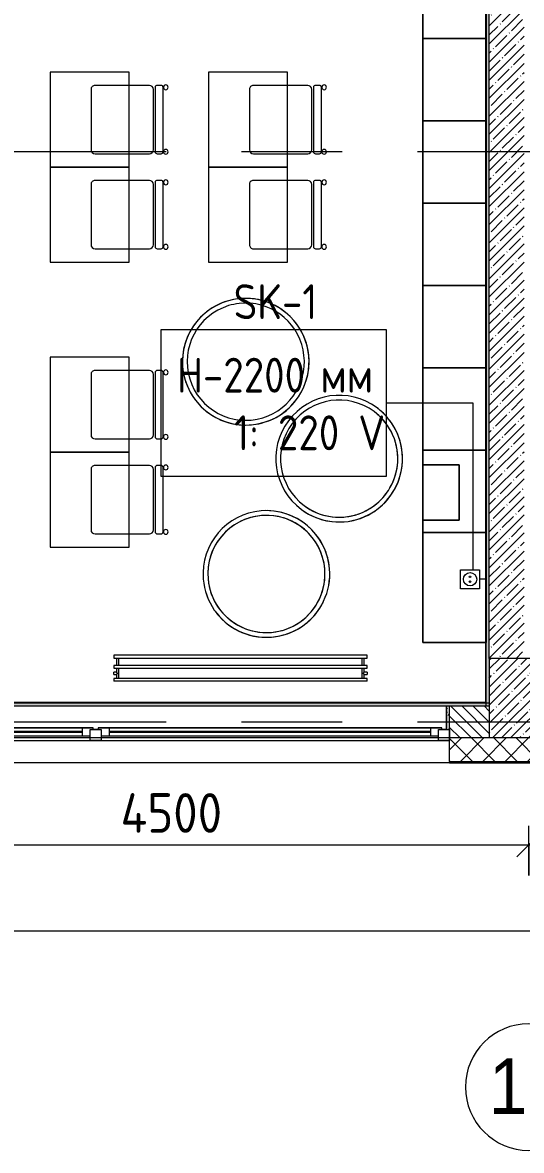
# Model space of a CAD drawing. Header units: millimetres. Extents: x 35147 to 231677, y -8553 to 29000.
# Drawn here: x 62463 to 65613, y -2706 to 4415 of the extents above; entities that cross this region are included whole.
import ezdxf

# ---------------------------------------------------------------- set-up
doc = ezdxf.new("R2010")
doc.units = ezdxf.units.MM
doc.linetypes.add('Осевая', pattern=[3175, 635, -476.25, 1587.5, -476.25])
for name, color, linetype, lineweight in [('A-ANNO-DIMS', 7, 'Continuous', 9), ('A-ANNO-DIMS-100', 7, 'Continuous', 9), ('A-DETL-GENF', 7, 'Continuous', 9), ('A-GLAZ', 7, 'Continuous', 9), ('A-GLAZ-1', 7, 'Continuous', 13), ('A-WALL', 7, 'Continuous', 9), ('E-ELEC-FIXT-IDEN', 7, 'Continuous', 9), ('I-WALL', 7, 'Continuous', 9), ('M-EQPM', 7, 'Continuous', 9), ('S-COLS', 7, 'Continuous', 9), ('Оси', 7, 'Continuous', 9), ('Оси-1', 7, 'Continuous', 20), ('Оси-2', 7, 'Осевая', 9), ('Электрические приборы', 7, 'Continuous', 9)]:
    doc.layers.add(name, color=color, linetype=linetype, lineweight=lineweight)
for name, color, linetype, lineweight, true_color in [('A-WALL-1', 7, 'Continuous', 9, 0x3c3c3c), ('A-WALL-FNSH-1', 7, 'Continuous', 9, 0x3c3c3c), ('I-FURN-1', 7, 'Continuous', 9, 0xf0f0f0), ('Оси розеток', 7, 'Continuous', 9, 0xff1e23)]:
    doc.layers.add(name, color=color, linetype=linetype, lineweight=lineweight, true_color=true_color)
doc.styles.add('Arial', font='arial.ttf', dxfattribs={"width": 0.9, "height": 350})
doc.styles.add('GOST Common', font='GOST_Common.ttf', dxfattribs={"width": 0.9, "height": 220})
doc.styles.add('ISOCPEUR', font='isocpeur.ttf', dxfattribs={"width": 0.9, "height": 250})
doc.dimstyles.new('ISO-2_5_0_9К_БОЛЬШОЙ', dxfattribs={"dimscale": 304.8, "dimtxt": 248.995294, "dimasz": 0.492126, "dimexe": 0.393701, "dimexo": 0.984252, "dimgap": 0, "dimtad": 1, "dimdec": 0, "dimrnd": 10, "dimzin": 0, "dimdsep": 46, "dimtxsty": 'ISOCPEUR', "dimblk1": 'OBLIQUE', "dimblk2": 'OBLIQUE', "dimsah": 1, "dimcen": 0.09, "dimdle": 0.393701, "dimazin": 0, "dimtfac": 1, "dimtdec": 4, "dimtix": 1, "dimtmove": 0, "dimatfit": 3, "dimfxl": 1, "dimtvp": 1, "dimtolj": 1, "dimtzin": 0, "dimarcsym": 2})
pattern_1 = [(0, (0, 0), (121.92, 30.48), [10.058, -81.382, 10.058, -81.382, -487.68]), (0, (0, 0), (121.92, 30.48), [-182.88, 10.058, -172.822, 10.058, -81.382, -213.36]), (0, (0, 0), (121.92, 30.48), [-457.2, 10.058, -50.902, 10.058, -142.342]), (120, (45.72, 15.24), (-87.356454, 90.345817), [10.058, -81.382, 10.058, -81.382, -487.68]), (120, (45.72, 15.24), (-87.356454, 90.345817), [-182.88, 10.058, -172.822, 10.058, -81.382, -213.36]), (120, (45.72, 15.24), (-87.356454, 90.345817), [-457.2, 10.058, -50.902, 10.058, -142.342]), (240, (60.96, 76.2), (-34.563546, -120.825817), [10.058, -81.382, 10.058, -81.382, -487.68]), (240, (60.96, 76.2), (-34.563546, -120.825817), [-182.88, 10.058, -172.822, 10.058, -81.382, -213.36]), (240, (60.96, 76.2), (-34.563546, -120.825817), [-457.2, 10.058, -50.902, 10.058, -142.342])]

# ---------------------------------------------------------------- blocks, each defined once
blk = doc.blocks.new('BSC_Колонна _Прямоугольная - 500х500-V10-План размещения напольных электротехнических лючков и розеток 2 этажа в осях 12-23')
at = {"layer": 'S-COLS'}
h = blk.add_hatch(dxfattribs=at)
h.set_pattern_fill('FP_11', color=256, style=0, pattern_type=2)
h.set_pattern_definition([(45, (-65660, -150), (-57.02463, 57.02463), []), (45, (-65602.975, -150), (-57.02463, 57.02463), [100.806, -20.161, 3.353, -16.808])])
h.paths.add_polyline_path([(-250, -250), (250, -250), (250, 250), (-250, 250), (-250, 184.8)])
for p, q in [((250, 250), (-250, 250)), ((-250, 250), (-250, -250)), ((250, -250), (250, 250)), ((-250, -250), (250, -250))]:
    blk.add_line(p, q, dxfattribs=at)
blk = doc.blocks.new('120_Окно_СКБ_2Ст - 120_Окно_СКБ_2Ст 3100х2500 _мал_створка слева_-22446080-План размещения напольных электротехнических лючков и розеток 2 этажа в осях 12-23')
at = {"layer": 'A-GLAZ'}
for p, q in [((1550, -57), (-1550, -57)), ((-1530, -127), (-1500, -127)), ((-1430, -107), (600, -107)), ((600, -117), (-1430, -117)), ((670, -127), (700, -127)), ((770, -107), (1430, -107)), ((1430, -117), (770, -117)), ((1500, -127), (1530, -127))]:
    blk.add_line(p, q, dxfattribs=at)
at = {"layer": 'A-GLAZ-1'}
for p, q in [((-1550, -127), (-1550, -57)), ((-1550, -57), (-1480, -57)), ((-1480, -57), (-1480, -127)), ((650, -127), (650, -57)), ((650, -57), (720, -57)), ((720, -57), (720, -127)), ((1480, -127), (1480, -57)), ((1480, -57), (1550, -57)), ((1550, -57), (1550, -127)), ((-1480, -127), (-1550, -127)), ((-1480, -127), (-1500, -127)), ((-1500, -127), (-1500, -137)), ((-1500, -137), (670, -137)), ((670, -137), (-1500, -137)), ((650, -87), (-1480, -87)), ((-1480, -87), (-1480, -127)), ((-1430, -137), (-1430, -87)), ((600, -137), (600, -87)), ((650, -127), (650, -87)), ((720, -127), (650, -127)), ((670, -127), (650, -127)), ((670, -137), (670, -127)), ((720, -127), (700, -127)), ((700, -127), (700, -137)), ((700, -137), (1500, -137)), ((1500, -137), (700, -137)), ((1480, -87), (720, -87)), ((720, -87), (720, -127)), ((770, -137), (770, -87)), ((1430, -137), (1430, -87)), ((1480, -127), (1480, -87)), ((1550, -127), (1480, -127)), ((1500, -127), (1480, -127)), ((1500, -137), (1500, -127))]:
    blk.add_line(p, q, dxfattribs=at)
blk = doc.blocks.new('Стол базовый прямоугольный - 1_7а-25476368-План размещения напольных электротехнических лючков и розеток 2 этажа в осях 12-23')
at = {"layer": 'I-FURN-1'}
for p, q in [((250, 300), (-250, 300)), ((-250, 300), (-250, -300)), ((250, -300), (250, 300)), ((-250, -300), (250, -300))]:
    blk.add_line(p, q, dxfattribs=at)
blk = doc.blocks.new('Стул Breuer - 1_9а-V61-План размещения напольных электротехнических лючков и розеток 2 этажа в осях 12-23')
at = {"layer": 'I-FURN-1'}
for p, q in [((-215.9, 215.9), (-215.9, 0)), ((190.5, 241.3), (-190.5, 241.3)), ((215.9, 0), (215.9, 215.9)), ((-215.9, 0), (-215.9, -127)), ((215.9, -127), (215.9, 0)), ((-215.9, -176.2), (-215.9, -200.8)), ((203.2, -163.5), (-203.2, -163.5)), ((-203.2, -213.5), (203.2, -213.5)), ((-190.5, -152.4), (190.5, -152.4)), ((215.9, -200.8), (215.9, -176.2))]:
    blk.add_line(p, q, dxfattribs=at)
for centre, radius, start, end in [((-190.5, 215.9), 25.4, 90, 180), ((190.5, 215.9), 25.4, 0, 90), ((-190.5, -127), 25.4, 180, 270), ((190.5, -127), 25.4, 270, 360), ((-203.2, -176.2), 12.7, 90, 180), ((-203.2, -200.8), 12.7, 180, 270), ((203.2, -176.2), 12.7, 360, 90), ((203.2, -200.8), 12.7, 270, 360), ((-203.5, -230.6), 15.1, 360, 180), ((-203.5, -230.6), 15.1, 180, 360), ((203.7, -230.6), 15.1, 360, 180), ((203.7, -230.6), 15.1, 180, 360)]:
    blk.add_arc(centre, radius, start, end, dxfattribs=at)
blk = doc.blocks.new('Стул Breuer - 1_9а-V110-План размещения напольных электротехнических лючков и розеток 2 этажа в осях 12-23')
at = {"layer": 'I-FURN-1'}
for p, q in [((-215.9, 215.9), (-215.9, 0)), ((190.5, 241.3), (-190.5, 241.3)), ((215.9, 0), (215.9, 215.9)), ((-215.9, 0), (-215.9, -127)), ((215.9, -127), (215.9, 0)), ((-215.9, -176.2), (-215.9, -200.8)), ((203.2, -163.5), (-203.2, -163.5)), ((-203.2, -213.5), (203.2, -213.5)), ((-190.5, -152.4), (190.5, -152.4)), ((215.9, -200.8), (215.9, -176.2))]:
    blk.add_line(p, q, dxfattribs=at)
for centre, radius, start, end in [((-190.5, 215.9), 25.4, 135, 180), ((-190.5, 215.9), 25.4, 90, 135), ((190.5, 215.9), 25.4, 15, 90), ((190.5, 215.9), 25.4, 0, 15), ((-190.5, -127), 25.4, 180, 270), ((190.5, -127), 25.4, 270, 360), ((-203.2, -176.2), 12.7, 90, 180), ((-203.2, -200.8), 12.7, 180, 270), ((203.2, -176.2), 12.7, 360, 90), ((203.2, -200.8), 12.7, 270, 360), ((-203.5, -230.6), 15.1, 360, 180), ((-203.5, -230.6), 15.1, 180, 360), ((203.7, -230.6), 15.1, 360, 180), ((203.7, -230.6), 15.1, 180, 360)]:
    blk.add_arc(centre, radius, start, end, dxfattribs=at)
blk = doc.blocks.new('ПУФ - 1_53-V118-План размещения напольных электротехнических лючков и розеток 2 этажа в осях 12-23')
at = {"layer": 'I-FURN-1'}
for radius, start, end in [(400, 360, 180), (400, 0, 160), (370, 84.70588, 180), (370, 0, 180), (370, 63.52941, 84.70588), (370, 52.94118, 63.52941), (370, 360, 52.94118), (400, 160, 170), (400, 170, 180), (400, 180, 360), (370, 180, 360), (370, 180, 360), (400, 180, 360)]:
    blk.add_arc((0, 0), radius, start, end, dxfattribs=at)
blk = doc.blocks.new('ПУФ - 1_53-V119-План размещения напольных электротехнических лючков и розеток 2 этажа в осях 12-23')
at = {"layer": 'I-FURN-1'}
for radius, start, end in [(400, 360, 180), (370, 0, 180), (400, 100, 140), (370, 360, 137.64706), (400, 40, 100), (370, 137.64706, 180), (400, 140, 150), (400, 30, 40), (400, 150, 180), (400, 0, 30), (400, 180, 360), (400, 180, 190), (370, 180, 211.76471), (370, 180, 360), (370, 317.64706, 360), (400, 190, 210), (400, 270, 360), (400, 210, 270), (370, 211.76471, 285.88235), (370, 307.05882, 317.64706), (370, 285.88235, 307.05882)]:
    blk.add_arc((0, 0), radius, start, end, dxfattribs=at)
blk = doc.blocks.new('ПУФ - 1_53-V120-План размещения напольных электротехнических лючков и розеток 2 этажа в осях 12-23')
at = {"layer": 'I-FURN-1'}
for radius, start, end in [(400, 0, 180), (370, 0, 180), (370, 0, 180), (400, 80, 140), (400, 60, 80), (400, 30, 60), (400, 140, 170), (400, 20, 30), (400, 0, 20), (400, 170, 180), (400, 180, 360), (400, 180, 320), (370, 180, 349.41176), (370, 180, 349.41176), (370, 349.59286, 0), (400, 350, 0), (400, 320, 350), (370, 349.59286, 360)]:
    blk.add_arc((0, 0), radius, start, end, dxfattribs=at)
blk = doc.blocks.new('Блок Розеток и Выключателей - Блок Розеток и Выключателей_SK1-27362739-План размещения напольных электротехнических лючков и розеток 2 этажа в осях 12-23')
at = {"layer": 'A-DETL-GENF'}
for p, q in [((-60, -40), (60, -40)), ((-60, -160), (-60, -40)), ((60, -40), (60, -160)), ((60, -160), (-60, -160))]:
    blk.add_line(p, q, dxfattribs=at)
for centre, radius in [((0, -100), 42), ((-15.6, -100), 4.8), ((15.6, -100), 4.8)]:
    blk.add_circle(centre, radius, dxfattribs=at)
at = {"layer": 'Оси розеток'}
blk.add_line((0, 0), (0, -40), dxfattribs=at)
blk = doc.blocks.new('radiator_prado_classic_z_tip_30_po exemplyaru - Classic Z Тип 30-500-30677899-План размещения напольных электротехнических лючков и розеток 2 этажа в осях 12-23')
at = {"layer": 'M-EQPM'}
for p, q in [((0, 228), (0, 210)), ((1600, 228), (0, 228)), ((1600, 210), (1600, 228)), ((0, 210), (1600, 210)), ((1600, 164), (0, 164)), ((0, 164), (0, 146)), ((0, 146), (1600, 146)), ((17.5, 210), (17.5, 164)), ((17.5, 146), (17.5, 121.5)), ((32.5, 164), (32.5, 210)), ((32.5, 82), (32.5, 146)), ((1567.5, 210), (1567.5, 164)), ((1567.5, 146), (1567.5, 82)), ((1582.5, 164), (1582.5, 210)), ((1582.5, 121.5), (1582.5, 146)), ((1600, 146), (1600, 164)), ((17.5, 121.5), (0, 121.5)), ((17.5, 121.5), (0, 121.5)), ((0, 121.5), (0, 121.2)), ((0, 106.5), (0, 121.5)), ((0, 121.2), (0, 121.2)), ((0, 106.8), (0, 106.5)), ((0, 106.8), (0, 106.8)), ((0, 106.5), (17.5, 106.5)), ((0, 106.5), (17.5, 106.5)), ((1600, 82), (0, 82)), ((0, 82), (0, 64)), ((17.5, 106.5), (17.5, 82)), ((1600, 121.5), (1582.5, 121.5)), ((1600, 121.5), (1582.5, 121.5)), ((1582.5, 82), (1582.5, 106.5)), ((1582.5, 106.5), (1600, 106.5)), ((1582.5, 106.5), (1600, 106.5)), ((1600, 121.5), (1600, 106.5)), ((1600, 121.2), (1600, 121.5)), ((1600, 121.5), (1600, 121.2)), ((1600, 121.2), (1600, 121.5)), ((1600, 106.5), (1600, 106.8)), ((1600, 106.8), (1600, 106.5)), ((1600, 106.5), (1600, 106.8)), ((1600, 64), (1600, 82)), ((1600, 64), (0, 64))]:
    blk.add_line(p, q, dxfattribs=at)
for points, knots in [([(25, 114), (24.5, 114.5), (23.6, 115.4), (22.4, 116.6), (21.6, 117.4), (21.1, 117.9), (20.8, 118.2), (20.5, 118.5), (20.2, 118.8), (19.8, 119.1), (19.6, 119.4), (19.3, 119.7), (19, 120), (18.7, 120.3), (18.5, 120.5), (18.3, 120.7), (18.1, 120.9), (17.9, 121.1), (17.8, 121.2), (17.7, 121.3), (17.5, 121.5), (17.5, 121.5), (17.5, 121.5)], [0, 0, 0, 0, 0.142857, 0.285714, 0.357143, 0.392857, 0.428571, 0.464286, 0.5, 0.535714, 0.571429, 0.607143, 0.642857, 0.678571, 0.714286, 0.75, 0.785714, 0.821429, 0.857143, 0.892857, 0.928571, 1, 1, 1, 1]), ([(17.5, 106.5), (17.5, 106.5), (17.5, 106.5), (17.7, 106.7), (17.8, 106.8), (17.9, 106.9), (18.1, 107.1), (18.3, 107.3), (18.5, 107.5), (18.7, 107.7), (19, 108), (19.3, 108.3), (19.6, 108.6), (19.8, 108.9), (20.3, 109.3), (20.7, 109.7), (21.1, 110.1), (21.6, 110.6), (22.4, 111.4), (23.6, 112.6), (24.5, 113.5), (25, 114)], [0, 0, 0, 0, 0.071429, 0.107143, 0.142857, 0.178571, 0.214286, 0.25, 0.285714, 0.321429, 0.357143, 0.392857, 0.428571, 0.464286, 0.5, 0.571429, 0.607143, 0.642857, 0.714286, 0.857143, 1, 1, 1, 1]), ([(1575, 114), (1575.5, 114.5), (1576.4, 115.4), (1577.6, 116.6), (1578.4, 117.4), (1578.9, 117.9), (1579.2, 118.2), (1579.5, 118.5), (1579.8, 118.8), (1580.1, 119.2), (1580.4, 119.4), (1580.7, 119.7), (1581, 120), (1581.3, 120.3), (1581.5, 120.5), (1581.7, 120.7), (1581.9, 120.9), (1582.1, 121.1), (1582.2, 121.2), (1582.3, 121.3), (1582.5, 121.5), (1582.5, 121.5), (1582.5, 121.5)], [0, 0, 0, 0, 0.142857, 0.285714, 0.357143, 0.392857, 0.428571, 0.464286, 0.5, 0.535714, 0.571429, 0.607143, 0.642857, 0.678571, 0.714286, 0.75, 0.785714, 0.821429, 0.857143, 0.892857, 0.928571, 1, 1, 1, 1]), ([(1582.5, 106.5), (1582.5, 106.5), (1582.5, 106.5), (1582.3, 106.7), (1582.2, 106.8), (1582.1, 106.9), (1581.9, 107.1), (1581.7, 107.3), (1581.5, 107.5), (1581.3, 107.7), (1581, 108), (1580.7, 108.3), (1580.4, 108.6), (1580.1, 108.8), (1579.7, 109.3), (1579.3, 109.7), (1578.9, 110.1), (1578.4, 110.6), (1577.6, 111.4), (1576.4, 112.6), (1575.5, 113.5), (1575, 114)], [0, 0, 0, 0, 0.071429, 0.107143, 0.142857, 0.178571, 0.214286, 0.25, 0.285714, 0.321429, 0.357143, 0.392857, 0.428571, 0.464286, 0.5, 0.571429, 0.607143, 0.642857, 0.714286, 0.857143, 1, 1, 1, 1])]:
    blk.add_open_spline(points, degree=3, knots=knots, dxfattribs=at)
blk = doc.blocks.new('шкаф 1_112 - шкаф 1_112-V189-План размещения напольных электротехнических лючков и розеток 2 этажа в осях 12-23')
at = {"layer": 'I-FURN-1'}
for p, q in [((-400, 6070), (-400, 0)), ((0, 6070), (-400, 6070)), ((0, 6070), (-400, 6070)), ((-400, 6070), (-400, 5375)), ((-400, 5375), (-400, 6070)), ((-400, 6070), (0, 6070)), ((0, 0), (0, 6070)), ((0, 5375), (0, 6070)), ((0, 6070), (0, 5375)), ((-400, 5375), (0, 5375)), ((0, 5375), (-400, 5375)), ((-400, 5375), (-400, 4855)), ((-400, 4855), (-400, 5375)), ((-400, 5375), (0, 5375)), ((-400, 5375), (0, 5375)), ((0, 5375), (-400, 5375)), ((0, 4855), (0, 5375)), ((0, 5375), (0, 4855)), ((-400, 4855), (0, 4855)), ((-400, 4855), (0, 4855)), ((0, 4855), (-400, 4855)), ((0, 4855), (-400, 4855)), ((-400, 4855), (-400, 4335)), ((-400, 4335), (-400, 4855)), ((-400, 4855), (0, 4855)), ((0, 4335), (0, 4855)), ((0, 4855), (0, 4335)), ((-400, 4335), (0, 4335)), ((0, 4335), (-400, 4335)), ((-400, 4335), (-400, 3815)), ((-400, 3815), (-400, 4335)), ((-400, 4335), (0, 4335)), ((-400, 4335), (0, 4335)), ((0, 4335), (-400, 4335)), ((0, 3815), (0, 4335)), ((0, 4335), (0, 3815)), ((-400, 3815), (0, 3815)), ((-400, 3815), (0, 3815)), ((0, 3815), (-400, 3815)), ((0, 3815), (-400, 3815)), ((-400, 3815), (-400, 3295)), ((-400, 3295), (-400, 3815)), ((-400, 3815), (0, 3815)), ((0, 3295), (0, 3815)), ((0, 3815), (0, 3295)), ((0, 3295), (-400, 3295)), ((0, 3295), (-400, 3295)), ((-400, 3295), (-400, 2775)), ((-400, 2775), (-400, 3295)), ((-400, 3295), (0, 3295)), ((-400, 3295), (0, 3295)), ((0, 3295), (-400, 3295)), ((0, 2775), (0, 3295)), ((0, 3295), (0, 2775)), ((0, 2775), (-400, 2775)), ((-400, 2775), (0, 2775)), ((0, 2775), (-400, 2775)), ((0, 2775), (-400, 2775)), ((-400, 2775), (-400, 2255)), ((-400, 2255), (-400, 2775)), ((-400, 2775), (0, 2775)), ((0, 2255), (0, 2775)), ((0, 2775), (0, 2255)), ((0, 2255), (-400, 2255)), ((0, 2255), (-400, 2255)), ((-400, 2255), (-400, 1735)), ((-400, 1735), (-400, 2255)), ((-400, 2255), (0, 2255)), ((-400, 2255), (0, 2255)), ((0, 2255), (-400, 2255)), ((0, 1735), (0, 2255)), ((0, 2255), (0, 1735)), ((0, 1735), (-400, 1735)), ((-400, 1735), (0, 1735)), ((0, 1735), (-400, 1735)), ((0, 1735), (-400, 1735)), ((-400, 1735), (-400, 1215)), ((-400, 1215), (-400, 1735)), ((-400, 1735), (0, 1735)), ((0, 1215), (0, 1735)), ((0, 1735), (0, 1215)), ((0, 1215), (-400, 1215)), ((0, 1215), (-400, 1215)), ((-400, 1215), (-400, 695)), ((-400, 695), (-400, 1215)), ((-400, 1215), (0, 1215)), ((-400, 1215), (0, 1215)), ((0, 1215), (-400, 1215)), ((0, 695), (0, 1215)), ((0, 1215), (0, 695)), ((0, 695), (-400, 695)), ((-400, 695), (0, 695)), ((0, 695), (-400, 695)), ((0, 695), (-400, 695)), ((-400, 695), (-400, 0)), ((-400, 0), (-400, 695)), ((-400, 695), (0, 695)), ((0, 0), (0, 695)), ((0, 695), (0, 0)), ((-400, 0), (0, 0)), ((-400, 0), (0, 0)), ((0, 0), (-400, 0))]:
    blk.add_line(p, q, dxfattribs=at)
blk = doc.blocks.new('Ось сетки - D8-29747960-План размещения напольных электротехнических лючков и розеток 2 этажа в осях 12-23')
at = {"layer": 'Оси-1'}
for start, end in [(360, 180), (180, 360)]:
    blk.add_arc((0, 0), 4, start, end, dxfattribs=at)
blk = doc.blocks.new('DIMBLOCK24-План размещения напольных электротехнических лючков и розеток 2 этажа в осях 12-23')
at = {"layer": 'A-ANNO-DIMS-100'}
for p, q in [((61160, -970.8), (61160, -656.9)), ((65660, -970.8), (65660, -656.9)), ((61160, -776.9), (65660, -776.9)), ((61160, -776.9), (61160, -970.8)), ((65660, -776.9), (65660, -970.8))]:
    blk.add_line(p, q, dxfattribs=at)
at = {"layer": 'A-ANNO-DIMS-100', "lineweight": 20}
for p, q in [((61160, -776.9), (61235, -701.9)), ((65660, -776.9), (65735, -701.9)), ((61160, -776.9), (61085, -851.9)), ((65660, -776.9), (65585, -851.9))]:
    blk.add_line(p, q, dxfattribs=at)
at = {"layer": 'A-ANNO-DIMS-100', "color": 0, "insert": (63082, -450.3), "char_height": 250, "width": 787.208, "attachment_point": 1, "line_spacing_factor": 1.149209, "style": 'ISOCPEUR'}
blk.add_mtext('4500', dxfattribs=at)
blk = doc.blocks.new('_Oblique')
at = {"color": 0, "linetype": 'ByBlock', "lineweight": -2}
blk.add_line((-0.5, -0.5), (0.5, 0.5), dxfattribs=at)
blk = doc.blocks.new('DIMBLOCK25-План размещения напольных электротехнических лючков и розеток 2 этажа в осях 12-23')
at = {"layer": 'A-ANNO-DIMS-100'}
for p, q in [((65660, -970.8), (65660, -656.9)), ((66460, -970.8), (66460, -656.9)), ((65660, -776.9), (66460, -776.9)), ((65660, -776.9), (65660, -970.8)), ((66460, -776.9), (66460, -970.8))]:
    blk.add_line(p, q, dxfattribs=at)
at = {"layer": 'A-ANNO-DIMS-100', "lineweight": 20}
for p, q in [((65660, -776.9), (65735, -701.9)), ((66460, -776.9), (66535, -701.9)), ((65660, -776.9), (65585, -851.9)), ((66460, -776.9), (66385, -851.9))]:
    blk.add_line(p, q, dxfattribs=at)
at = {"layer": 'A-ANNO-DIMS-100', "color": 0, "insert": (65823, -450.3), "char_height": 250, "width": 568.858, "attachment_point": 1, "line_spacing_factor": 1.149209, "style": 'ISOCPEUR'}
blk.add_mtext('800', dxfattribs=at)
blk = doc.blocks.new('DIMBLOCK32-План размещения напольных электротехнических лючков и розеток 2 этажа в осях 12-23')
at = {"layer": 'A-ANNO-DIMS-100'}
for p, q in [((38310, -1514.4), (38310, -1200.5)), ((84560, -1514.4), (84560, -1200.5)), ((38190, -1320.5), (84680, -1320.5)), ((38310, -1320.5), (38310, -1514.4)), ((84560, -1320.5), (84560, -1514.4))]:
    blk.add_line(p, q, dxfattribs=at)
at = {"layer": 'A-ANNO-DIMS-100', "lineweight": 20}
for p, q in [((38310, -1320.5), (38385, -1245.5)), ((84560, -1320.5), (84635, -1245.5)), ((38310, -1320.5), (38235, -1395.5)), ((84560, -1320.5), (84485, -1395.5))]:
    blk.add_line(p, q, dxfattribs=at)
at = {"layer": 'A-ANNO-DIMS-100', "color": 0, "insert": (61028, -993.9), "char_height": 250, "width": 976.828, "attachment_point": 1, "line_spacing_factor": 1.149209, "style": 'ISOCPEUR'}
blk.add_mtext('46250', dxfattribs=at)

msp = doc.modelspace()

# ---------------------------------------------------------------- hatches: boundary and pattern name
at = {"layer": 'A-WALL'}
h = msp.add_hatch(dxfattribs=at)
h.set_pattern_fill('FP_20', color=256, style=0, pattern_type=2)
h.set_pattern_definition([(135, (0, 0), (-35.35534, -35.35534), [])])
h.paths.add_polyline_path([(65410, -100), (65410, 100), (65160, 100), (65160, -100), (65207.2, -100)])
h.paths.add_polyline_path([(62060, -100), (62060, 100), (61410, 100), (61410, -100), (61567.9, -100)])
h = msp.add_hatch(dxfattribs=at)
h.set_pattern_fill('FP_21', color=256, style=0, pattern_type=2)
h.set_pattern_definition([(45, (0, 0), (-70.71068, 70.71068), []), (135, (0, 0), (-70.71068, -70.71068), [])])
h.paths.add_polyline_path([(75397.3, -250), (75700, -250), (75700, -100), (71560, -100), (71560, -250), (74669.4, -250)])
h.paths.add_polyline_path([(70302.2, -250), (70660, -250), (70660, -100), (67060, -100), (67060, -250), (69574.4, -250)])
h.paths.add_polyline_path([(65207.2, -250), (66160, -250), (66160, -100), (65160, -100), (65160, -250)])
h.paths.add_polyline_path([(61567.9, -250), (62060, -250), (62060, -100), (60910, -100), (60910, -250)])
h.paths.add_polyline_path([(58060, -250), (58810, -250), (58810, -100), (58060, -100), (58060, -244.2)])
h.paths.add_polyline_path([(56910, -250), (57160, -250), (57160, -100), (56410, -100), (56410, -250)])
h.paths.add_polyline_path([(52410, -250), (53310, -250), (53310, -100), (51910, -100), (51910, -250)])
h.paths.add_polyline_path([(47410, -250), (48810, -250), (48810, -100), (47410, -100), (47410, -244.2)])
h.paths.add_polyline_path([(43371.3, -250), (44036.3, -250), (44036.3, -100), (42660, -100), (42660, -250)])
h.paths.add_polyline_path([(44936.3, -250), (45310, -250), (45310, -100), (44936.3, -100), (44936.3, -244.2)])
h.paths.add_polyline_path([(39560, -250), (39560, -100), (38742.7, -100), (38742.7, -250), (39040, -250)])
at = {"layer": 'I-WALL'}
h = msp.add_hatch(dxfattribs=at)
h.set_pattern_fill('FP_17', color=256, style=0, pattern_type=2)
h.set_pattern_definition([(45, (0, 0), (-57.02463, 57.02463), []), (45, (57.025, 0), (-57.02463, 57.02463), [100.806, -20.161, 3.353, -16.808])])
h.paths.add_polyline_path([(65410, 400), (65630, 400), (65630, 7400), (65410, 7400), (65410, 1493)])
h = msp.add_hatch(dxfattribs=at)
h.set_pattern_fill('FP_58', color=256, style=0, pattern_type=2)
h.set_pattern_definition(pattern_1)
h.paths.add_polyline_path([(65410, 100), (65410, 7070), (65390, 7070), (65390, 100)])
h = msp.add_hatch(dxfattribs=at)
h.set_pattern_fill('FP_58', color=256, style=0, pattern_type=2)
h.set_pattern_definition(pattern_1)
h.paths.add_polyline_path([(64661.3, 100), (65410, 100), (65410, 120), (61690, 120), (61690, 100), (64479.3, 100)])
h = msp.add_hatch(dxfattribs=at)
h.set_pattern_fill('FP_58', color=256, style=0, pattern_type=2)
h.set_pattern_definition(pattern_1)
h.paths.add_polyline_path([(65160, -48), (65160, 100), (65140, 100), (65140, -48)])

# ---------------------------------------------------------------- linework, layer by layer
at = {"layer": 'A-WALL'}
for p, q in [((65410, 400), (65410, 7400)), ((65390, 100), (65390, 7050)), ((61710, 120), (65410, 120)), ((65390, 100), (65410, 100)), ((61410, -100), (65410, -100)), ((65160, -258), (62060, -258)), ((65160, -250), (66160, -250)), ((65160, -253), (66160, -253))]:
    msp.add_line(p, q, dxfattribs=at)
at = {"layer": 'A-WALL-1'}
for p, q in [((61410, 100), (65390, 100)), ((65140, 100), (65140, -48)), ((65160, -250), (65160, 100)), ((65140, -48), (65160, -48))]:
    msp.add_line(p, q, dxfattribs=at)
at = {"layer": 'A-WALL-FNSH-1'}
for p, q in [((65389, 121), (65389, 7050)), ((65389, 121), (61711, 121)), ((65139, 100), (65139, -48)), ((65139, -48), (65140, -48)), ((65160, -250), (65160, -258)), ((65160, -258), (66160, -258))]:
    msp.add_line(p, q, dxfattribs=at)
at = {"layer": 'E-ELEC-FIXT-IDEN'}
for p, q in [((65309, 2012.3), (64759.3, 2012.3)), ((65309, 960), (65309, 2012.3))]:
    msp.add_line(p, q, dxfattribs=at)
at = {"layer": 'E-ELEC-FIXT-IDEN', "flags": 128}
msp.add_lwpolyline([(63338.9, 2476.3), (64759.3, 2476.3), (64759.3, 1548.3), (63338.9, 1548.3)], close=True, dxfattribs=at)
at = {"layer": 'I-FURN-1'}
for p, q in [((65220.8, 1622.5), (64990.8, 1622.5)), ((64990.8, 1622.5), (64990.8, 1272.5)), ((64990.8, 1272.5), (64990.8, 1622.5)), ((64990.8, 1622.5), (65220.8, 1622.5)), ((65220.8, 1272.5), (65220.8, 1622.5)), ((65220.8, 1622.5), (65220.8, 1272.5)), ((64990.8, 1272.5), (65220.8, 1272.5)), ((65220.8, 1272.5), (64990.8, 1272.5))]:
    msp.add_line(p, q, dxfattribs=at)
at = {"layer": 'Оси-2'}
for p, q in [((38446.8, 3600), (82200, 3600)), ((38446.8, 0), (82200, 0))]:
    msp.add_line(p, q, dxfattribs=at)

# ---------------------------------------------------------------- block references
at = {"layer": 'A-GLAZ', "rotation": 180}
msp.add_blockref('120_Окно_СКБ_2Ст - 120_Окно_СКБ_2Ст 3100х2500 _мал_створка слева_-22446080-План размещения напольных электротехнических лючков и розеток 2 этажа в осях 12-23', (63610, -175), dxfattribs=at)
at = {"layer": 'I-FURN-1'}
for name, p in [('шкаф 1_112 - шкаф 1_112-V189-План размещения напольных электротехнических лючков и розеток 2 этажа в осях 12-23', (65390, 500)), ('Стол базовый прямоугольный - 1_7а-25476368-План размещения напольных электротехнических лючков и розеток 2 этажа в осях 12-23', (62886.9, 3802.5)), ('Стол базовый прямоугольный - 1_7а-25476368-План размещения напольных электротехнических лючков и розеток 2 этажа в осях 12-23', (63886.9, 3802.5)), ('Стол базовый прямоугольный - 1_7а-25476368-План размещения напольных электротехнических лючков и розеток 2 этажа в осях 12-23', (62886.9, 3202.5)), ('Стол базовый прямоугольный - 1_7а-25476368-План размещения напольных электротехнических лючков и розеток 2 этажа в осях 12-23', (63886.9, 3202.5)), ('Стол базовый прямоугольный - 1_7а-25476368-План размещения напольных электротехнических лючков и розеток 2 этажа в осях 12-23', (62886.9, 2002.5)), ('Стол базовый прямоугольный - 1_7а-25476368-План размещения напольных электротехнических лючков и розеток 2 этажа в осях 12-23', (62886.9, 1402.5))]:
    msp.add_blockref(name, p, dxfattribs=at)
for name, p, rotation in [('Стул Breuer - 1_9а-V61-План размещения напольных электротехнических лючков и розеток 2 этажа в осях 12-23', (63136.9, 3802.5), 89.99999999999959), ('Стул Breuer - 1_9а-V61-План размещения напольных электротехнических лючков и розеток 2 этажа в осях 12-23', (64136.9, 3802.5), 89.99999999999959), ('Стул Breuer - 1_9а-V61-План размещения напольных электротехнических лючков и розеток 2 этажа в осях 12-23', (63136.9, 3202.5), 89.99999999999959), ('Стул Breuer - 1_9а-V110-План размещения напольных электротехнических лючков и розеток 2 этажа в осях 12-23', (64136.9, 3202.5), 89.99999999999959), ('ПУФ - 1_53-V120-План размещения напольных электротехнических лючков и розеток 2 этажа в осях 12-23', (63872.6, 2273.6), 106.9499011641564), ('Стул Breuer - 1_9а-V61-План размещения напольных электротехнических лючков и розеток 2 этажа в осях 12-23', (63136.9, 2002.5), 89.99999999999959), ('ПУФ - 1_53-V118-План размещения напольных электротехнических лючков и розеток 2 этажа в осях 12-23', (64462.6, 1661.6), 233.3350386201596), ('Стул Breuer - 1_9а-V61-План размещения напольных электротехнических лючков и розеток 2 этажа в осях 12-23', (63136.9, 1402.5), 89.99999999999959), ('ПУФ - 1_53-V119-План размещения напольных электротехнических лючков и розеток 2 этажа в осях 12-23', (64003.1, 933.4), 184.6613193387897)]:
    msp.add_blockref(name, p, dxfattribs=dict(at, rotation=rotation))
at = {"layer": 'M-EQPM'}
msp.add_blockref('radiator_prado_classic_z_tip_30_po exemplyaru - Classic Z Тип 30-500-30677899-План размещения напольных электротехнических лючков и розеток 2 этажа в осях 12-23', (63038.7, 192), dxfattribs=at)
at = {"layer": 'S-COLS'}
msp.add_blockref('BSC_Колонна _Прямоугольная - 500х500-V10-План размещения напольных электротехнических лючков и розеток 2 этажа в осях 12-23', (65660, 150), dxfattribs=at)
at = {"layer": 'Оси-1', "xscale": 99.99999999999993, "yscale": 99.99999999999993, "zscale": 99.99999999999993}
msp.add_blockref('Ось сетки - D8-29747960-План размещения напольных электротехнических лючков и розеток 2 этажа в осях 12-23', (65660, -2306.3), dxfattribs=at)
at = {"layer": 'Электрические приборы', "rotation": 269.9999999999997}
msp.add_blockref('Блок Розеток и Выключателей - Блок Розеток и Выключателей_SK1-27362739-План размещения напольных электротехнических лючков и розеток 2 этажа в осях 12-23', (65389, 900), dxfattribs=at)

# ---------------------------------------------------------------- texts
at = {"layer": 'E-ELEC-FIXT-IDEN', "char_height": 220, "attachment_point": 1, "style": 'GOST Common'}
for s, insert, width in [('SK-1', (63796.2, 2762.6), 656.582), ('H-2200 ', (63438.9, 2298.6), 1096.708), ('мм', (64343.8, 2298.6), 375.19), ('   1: 220 V', (63438.9, 1934.8), 1291.519)]:
    msp.add_mtext(s, dxfattribs=dict(at, insert=insert, width=width))
at = {"layer": 'Оси', "insert": (65407.4, -2125.6), "char_height": 350, "width": 606.076, "attachment_point": 1, "style": 'Arial'}
msp.add_mtext('18', dxfattribs=at)

# ---------------------------------------------------------------- dimensions: what is measured, and where the dimension line sits
at = {"layer": 'A-ANNO-DIMS'}
for base, p1, p2, override, picture, middle in [((65660, -776.9), (61160, -670.8), (65660, -670.8), {"dimpost": '<>', "dimfxl": 4500}, 'DIMBLOCK24-План размещения напольных электротехнических лючков и розеток 2 этажа в осях 12-23', (63410, -651.9)), ((66460, -776.9), (65660, -670.8), (66460, -670.8), {"dimpost": '<>', "dimfxl": 800}, 'DIMBLOCK25-План размещения напольных электротехнических лючков и розеток 2 этажа в осях 12-23', (66060, -651.9)), ((84560, -1320.5), (38310, -1214.4), (84560, -1214.4), {"dimpost": '<>', "dimfxl": 46250}, 'DIMBLOCK32-План размещения напольных электротехнических лючков и розеток 2 этажа в осях 12-23', (61435, -1195.5))]:
    dim = msp.add_linear_dim(base=base, p1=p1, p2=p2, dimstyle='ISO-2_5_0_9К_БОЛЬШОЙ', override=override, dxfattribs=at)
    dim.commit()
    dim.dimension.update_dxf_attribs({"geometry": picture, "text_midpoint": middle})

doc.saveas('drawing.dxf')
